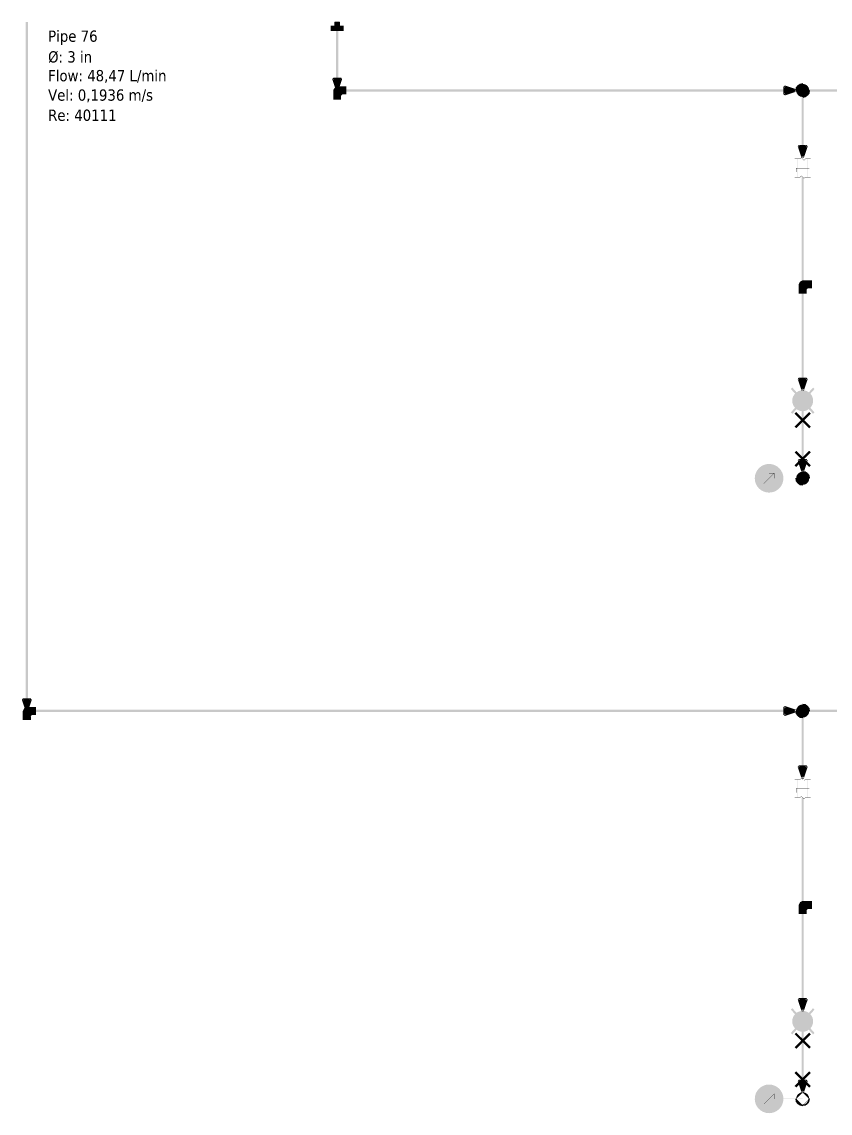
# Model space of a CAD drawing. Header units: inches. Extents: x 0.44 to 8.19, y 2.8 to 6.21.
# Drawn here: x 3.741 to 4.323, y 3.217 to 4.004 of the extents above; entities that cross this region are included whole.
import ezdxf

# ---------------------------------------------------------------- set-up
doc = ezdxf.new("R2010")
doc.units = ezdxf.units.IN
doc.header["$MEASUREMENT"] = 0
for name, color, linetype in [('PDF2_Geometry', 7, 'Continuous'), ('PDF2_Solid Fills', 7, 'Continuous'), ('PDF2_Text', 7, 'Continuous')]:
    doc.layers.add(name, color=color, linetype=linetype)
doc.styles.add('PDF Tahoma', font='tahoma.ttf')

msp = doc.modelspace()

# ---------------------------------------------------------------- hatches: boundary and pattern name
at = {"layer": 'PDF2_Solid Fills', "true_color": 0x00ff50, "transparency": 33554687}
for points in [[(3.74507, 4.0025), (3.74507, 3.51417), (3.74338, 3.51417), (3.74338, 4.00336), (3.74507, 4.00336)], [(3.74419, 3.50743), (4.29135, 3.50743), (4.29135, 3.50575), (3.74338, 3.50575), (3.74338, 3.50743)], [(4.30821, 3.50743), (4.73876, 3.50743), (4.73876, 3.50575), (4.30735, 3.50575), (4.30735, 3.50743)]]:
    msp.add_hatch(color=100, dxfattribs=at).paths.add_polyline_path(points)
at = {"layer": 'PDF2_Solid Fills', "transparency": 33554687}
h = msp.add_hatch(color=3, dxfattribs=at)
h.paths.add_polyline_path([(3.96322, 3.9969), (3.96322, 4.00065), (3.96326, 4.00076), (3.9661, 4.00076), (3.9661, 4.00065), (3.96599, 4.00065), (3.96599, 4.00347), (3.9661, 4.00353), (3.96983, 4.00353), (3.96989, 4.00347), (3.96989, 4.00065), (3.96983, 4.00065), (3.96983, 4.00076), (3.9726, 4.00076), (3.97271, 4.00065), (3.97271, 3.9969), (3.9726, 3.99685), (3.96326, 3.99685)], flags=0)
h.paths.add_polyline_path([(3.96326, 3.99701), (3.9726, 3.99701), (3.9726, 3.9969), (3.97254, 3.9969), (3.97254, 4.00065), (3.9726, 4.00065), (3.9726, 4.0006), (3.96983, 4.0006), (3.96972, 4.00065), (3.96972, 4.00347), (3.96983, 4.00347), (3.96983, 4.00336), (3.9661, 4.00336), (3.9661, 4.00347), (3.96614, 4.00347), (3.96614, 4.00065), (3.9661, 4.0006), (3.96326, 4.0006), (3.96326, 4.00065), (3.96338, 4.00065), (3.96338, 3.9969), (3.96326, 3.9969)], flags=0)
at = {"layer": 'PDF2_Solid Fills', "true_color": 0xc0c0c0, "transparency": 33554687}
for points in [[(3.96326, 3.9969), (3.96326, 4.00065), (3.9661, 4.00065), (3.9661, 4.00347), (3.96983, 4.00347), (3.96983, 4.00065), (3.9726, 4.00065), (3.9726, 3.9969)], [(3.96517, 3.94754), (3.96517, 3.95404), (3.9661, 3.95589), (3.96793, 3.95682), (3.97444, 3.95682), (3.97444, 3.95122), (3.97168, 3.95122), (3.97076, 3.95031), (3.97076, 3.94754)], [(4.30072, 3.80767), (4.30072, 3.81424), (4.30171, 3.81608), (4.30354, 3.817), (4.31006, 3.817), (4.31006, 3.81142), (4.30729, 3.81142), (4.30632, 3.81049), (4.30632, 3.80767)], [(4.30821, 3.67437, 0.414069), (4.30354, 3.67904), (4.30354, 3.67904, 0.418045), (4.29889, 3.67437), (4.29889, 3.67437, 0.414677), (4.30354, 3.66971), (4.30354, 3.66971, 0.410694)], [(3.74143, 3.50006), (3.74143, 3.50657), (3.74235, 3.50846), (3.74419, 3.50939), (3.75076, 3.50939), (3.75076, 3.50379), (3.74794, 3.50379), (3.74701, 3.50288), (3.74701, 3.50006)], [(4.30072, 3.36025), (4.30072, 3.36675), (4.30171, 3.3686), (4.30354, 3.36951), (4.31006, 3.36951), (4.31006, 3.36393), (4.30729, 3.36393), (4.30632, 3.36301), (4.30632, 3.36025)]]:
    msp.add_hatch(color=9, dxfattribs=at).paths.add_polyline_path(points)
at = {"layer": 'PDF2_Solid Fills', "transparency": 33554687}
for color, points in [(3, [(3.96881, 4.0025), (3.96881, 3.96158), (3.96712, 3.96158), (3.96712, 4.00336), (3.96881, 4.00336)]), (256, [(4.30821, 3.95404, 0.410694), (4.30354, 3.95871), (4.30354, 3.95871, 0.414676), (4.29889, 3.95404), (4.29889, 3.95404, 0.418046), (4.30354, 3.94938), (4.30354, 3.94938, 0.41407)]), (3, [(3.96793, 3.95486), (4.29135, 3.95486), (4.29135, 3.95324), (3.96712, 3.95324), (3.96712, 3.95486)]), (3, [(4.30821, 3.95486), (4.73876, 3.95486), (4.73876, 3.95324), (4.30735, 3.95324), (4.30735, 3.95486)]), (3, [(4.30436, 3.94938), (4.30436, 3.91314), (4.30274, 3.91314), (4.30274, 3.95019), (4.30436, 3.95019)]), (256, [(4.29981, 3.90457), (4.29785, 3.90457), (4.29785, 3.90474), (4.29992, 3.90474), (4.29992, 3.90457)]), (256, [(4.30171, 3.90457), (4.29975, 3.90457), (4.29975, 3.90474), (4.30176, 3.90474), (4.30176, 3.90457)]), (256, [(4.29992, 3.90462), (4.29992, 3.8915), (4.29975, 3.8915), (4.29975, 3.90474), (4.29992, 3.90474)]), (256, [(4.30268, 3.90549), (4.30171, 3.90451), (4.30154, 3.90462), (4.30263, 3.90571), (4.30274, 3.90554)]), (256, [(4.30442, 3.90364), (4.30251, 3.90554), (4.30263, 3.90571), (4.30268, 3.90565), (4.30453, 3.90375), (4.30458, 3.90369), (4.30447, 3.9036)]), (256, [(4.30544, 3.90457), (4.30447, 3.9036), (4.30436, 3.90369), (4.30539, 3.90474), (4.3055, 3.90462)]), (256, [(4.30729, 3.90457), (4.30533, 3.90457), (4.30533, 3.90474), (4.30735, 3.90474), (4.30735, 3.90457)]), (256, [(4.30718, 3.8916), (4.30718, 3.90474), (4.30735, 3.90474), (4.30735, 3.8915), (4.30718, 3.8915)]), (256, [(4.30914, 3.90457), (4.30718, 3.90457), (4.30718, 3.90474), (4.30925, 3.90474), (4.30925, 3.90457)]), (256, [(4.29889, 3.89817), (4.30826, 3.89817), (4.30826, 3.898), (4.29878, 3.898), (4.29878, 3.89817)]), (256, [(4.29899, 3.89811), (4.29899, 3.89524), (4.29878, 3.89524), (4.29878, 3.89817), (4.29899, 3.89817)]), (256, [(4.29981, 3.8915), (4.29785, 3.8915), (4.29785, 3.89165), (4.29992, 3.89165), (4.29992, 3.8915)]), (256, [(4.29981, 3.89165), (4.30176, 3.89165), (4.30176, 3.8915), (4.29975, 3.8915), (4.29975, 3.89165)]), (256, [(4.3016, 3.89165), (4.30257, 3.89258), (4.30263, 3.89264), (4.30274, 3.89253), (4.30176, 3.89154), (4.30171, 3.89144), (4.30154, 3.8916)]), (256, [(4.30268, 3.89258), (4.30453, 3.89074), (4.30458, 3.89062), (4.30447, 3.89051), (4.30442, 3.89057), (4.30257, 3.89247), (4.30251, 3.89253), (4.30263, 3.89264)]), (3, [(4.30436, 3.89062), (4.30436, 3.74533), (4.30274, 3.74533), (4.30274, 3.8915), (4.30436, 3.8915)]), (256, [(4.30442, 3.89074), (4.30539, 3.89171), (4.3055, 3.8916), (4.30544, 3.89154), (4.30453, 3.89057), (4.30447, 3.89051), (4.30436, 3.89062)]), (256, [(4.30539, 3.89165), (4.30735, 3.89165), (4.30735, 3.8915), (4.30533, 3.8915), (4.30533, 3.89165)]), (256, [(4.30914, 3.8915), (4.30718, 3.8915), (4.30718, 3.89165), (4.30925, 3.89165), (4.30925, 3.8915)]), (1, [(4.29947, 3.72157), (4.30474, 3.71631), (4.30354, 3.71517), (4.30294, 3.71571), (4.29769, 3.72097), (4.29889, 3.72217)]), (1, [(4.29829, 3.71224), (4.30354, 3.7175), (4.30474, 3.71631), (4.30414, 3.71571), (4.29947, 3.7111), (4.29889, 3.7105), (4.29769, 3.71164)]), (1, [(4.30881, 3.72038), (4.30414, 3.71571), (4.30354, 3.71517), (4.30236, 3.71631), (4.30821, 3.72217), (4.3094, 3.72097)]), (1, [(4.30761, 3.7111), (4.30294, 3.71571), (4.30236, 3.71631), (4.30354, 3.7175), (4.3094, 3.71164), (4.30821, 3.7105)]), (1, [(4.29947, 3.69363), (4.30474, 3.68836), (4.30354, 3.68718), (4.29769, 3.69303), (4.29889, 3.69417)]), (1, [(4.30881, 3.69243), (4.30354, 3.68718), (4.30236, 3.68836), (4.30761, 3.69363), (4.30821, 3.69417), (4.3094, 3.69303)]), (1, [(4.29829, 3.68431), (4.30354, 3.68956), (4.30474, 3.68836), (4.29889, 3.68251), (4.29769, 3.68371)]), (1, [(4.30761, 3.68311), (4.30236, 3.68836), (4.30354, 3.68956), (4.3094, 3.68371), (4.30821, 3.68251)]), (256, [(4.30821, 3.50657, 0.414071), (4.30354, 3.51124), (4.30354, 3.51124, 0.418046), (4.29889, 3.50657), (4.29889, 3.50657, 0.414677), (4.30354, 3.5019), (4.30354, 3.5019, 0.410694)]), (3, [(4.30436, 3.5019), (4.30436, 3.46565), (4.30274, 3.46565), (4.30274, 3.50276), (4.30436, 3.50276)]), (256, [(4.29981, 3.45708), (4.29785, 3.45708), (4.29785, 3.45725), (4.29992, 3.45725), (4.29992, 3.45708)]), (256, [(4.30171, 3.45708), (4.29975, 3.45708), (4.29975, 3.45725), (4.30176, 3.45725), (4.30176, 3.45708)]), (256, [(4.29992, 3.45719), (4.29992, 3.44401), (4.29975, 3.44401), (4.29975, 3.45725), (4.29992, 3.45725)]), (256, [(4.30268, 3.45806), (4.30176, 3.45708), (4.30171, 3.45703), (4.30154, 3.45719), (4.3016, 3.45725), (4.30257, 3.45817), (4.30263, 3.45822), (4.30274, 3.45811)]), (256, [(4.30442, 3.45617), (4.30257, 3.45806), (4.30251, 3.45811), (4.30263, 3.45822), (4.30268, 3.45817), (4.30453, 3.45628), (4.30458, 3.45622), (4.30447, 3.45611)]), (256, [(4.30544, 3.45708), (4.30447, 3.45611), (4.30436, 3.45622), (4.30442, 3.45628), (4.30533, 3.45725), (4.30539, 3.45731), (4.3055, 3.45719)]), (256, [(4.30729, 3.45708), (4.30533, 3.45708), (4.30533, 3.45725), (4.30735, 3.45725), (4.30735, 3.45708)]), (256, [(4.30718, 3.44412), (4.30718, 3.45725), (4.30735, 3.45725), (4.30735, 3.44401), (4.30718, 3.44401)]), (256, [(4.30914, 3.45708), (4.30718, 3.45708), (4.30718, 3.45725), (4.30925, 3.45725), (4.30925, 3.45708)]), (256, [(4.29889, 3.45074), (4.30826, 3.45074), (4.30826, 3.45057), (4.29878, 3.45057), (4.29878, 3.45074)]), (256, [(4.29899, 3.45063), (4.29899, 3.44775), (4.29878, 3.44775), (4.29878, 3.45074), (4.29899, 3.45074)]), (256, [(4.29981, 3.44401), (4.29785, 3.44401), (4.29785, 3.44422), (4.29992, 3.44422), (4.29992, 3.44401)]), (256, [(4.29981, 3.44422), (4.30176, 3.44422), (4.30176, 3.44401), (4.29975, 3.44401), (4.29975, 3.44422)]), (256, [(4.3016, 3.44417), (4.30257, 3.4451), (4.30263, 3.44515), (4.30274, 3.44504), (4.30171, 3.44401), (4.30154, 3.44412)]), (256, [(4.30268, 3.4451), (4.30458, 3.44319), (4.30447, 3.44308), (4.30251, 3.44504), (4.30263, 3.44515)]), (3, [(4.30436, 3.44319), (4.30436, 3.29785), (4.30274, 3.29785), (4.30274, 3.44401), (4.30436, 3.44401)]), (256, [(4.30442, 3.44325), (4.30539, 3.44422), (4.3055, 3.44412), (4.30447, 3.44308), (4.30436, 3.44319)]), (256, [(4.30539, 3.44422), (4.30735, 3.44422), (4.30735, 3.44401), (4.30533, 3.44401), (4.30533, 3.44422)]), (256, [(4.30914, 3.44401), (4.30718, 3.44401), (4.30718, 3.44422), (4.30925, 3.44422), (4.30925, 3.44401)]), (1, [(4.29947, 3.27408), (4.30414, 3.26947), (4.30474, 3.26888), (4.30354, 3.26768), (4.29769, 3.27354), (4.29889, 3.27468)]), (1, [(4.30881, 3.27294), (4.30354, 3.26768), (4.30236, 3.26888), (4.30294, 3.26947), (4.30761, 3.27408), (4.30821, 3.27468), (4.3094, 3.27354)]), (1, [(4.29829, 3.26481), (4.30294, 3.26947), (4.30354, 3.27001), (4.30474, 3.26888), (4.29889, 3.26303), (4.29769, 3.26421)]), (1, [(4.30761, 3.26361), (4.30236, 3.26888), (4.30354, 3.27001), (4.30414, 3.26947), (4.3094, 3.26421), (4.30821, 3.26303)]), (1, [(4.29947, 3.24615), (4.30474, 3.24089), (4.30354, 3.23969), (4.29769, 3.24556), (4.29889, 3.24675)]), (1, [(4.30881, 3.24496), (4.30354, 3.23969), (4.30236, 3.24089), (4.30821, 3.24675), (4.3094, 3.24556)]), (1, [(4.29829, 3.23682), (4.30354, 3.24208), (4.30474, 3.24089), (4.29947, 3.23562), (4.29889, 3.23508), (4.29769, 3.23622)]), (1, [(4.30761, 3.23562), (4.30236, 3.24089), (4.30354, 3.24208), (4.3094, 3.23622), (4.30821, 3.23508)])]:
    msp.add_hatch(color=color, dxfattribs=at).paths.add_polyline_path(points)
h = msp.add_hatch(color=256, dxfattribs=at)
h.paths.add_polyline_path([(3.97151, 3.96218), (3.96875, 3.95378), (3.96718, 3.95378), (3.96436, 3.96218), (3.96517, 3.96326), (3.97076, 3.96326)], flags=0)
h.paths.add_polyline_path([(3.97076, 3.96158), (3.96517, 3.96158), (3.96517, 3.96246), (3.96593, 3.96267), (3.96875, 3.95432), (3.96793, 3.95404), (3.96718, 3.95432), (3.96994, 3.96267), (3.97076, 3.96246)], flags=0)
h = msp.add_hatch(color=256, dxfattribs=at)
h.paths.add_polyline_path([(4.30811, 3.95404, 0.419457), (4.30354, 3.95861)], flags=0)
h.paths.add_polyline_path([(4.30354, 3.95861, 0.418964), (4.29899, 3.95404)], flags=0)
h.paths.add_polyline_path([(4.29899, 3.95404, 0.418473), (4.30354, 3.94949)], flags=0)
h.paths.add_polyline_path([(4.30354, 3.94949, 0.418964), (4.30811, 3.95404)], flags=0)
h.paths.add_polyline_path([(4.29878, 3.95404, 0.408897), (4.30354, 3.94928)], flags=0)
h.paths.add_polyline_path([(4.30826, 3.95404, 0.414684), (4.30354, 3.95876)], flags=0)
h = msp.add_hatch(color=3, dxfattribs=at)
h.paths.add_polyline_path([(3.96506, 3.94754), (3.96506, 3.9541), (3.96604, 3.95594), (3.96604, 3.956), (3.96793, 3.95692), (3.9745, 3.95692), (3.97456, 3.95687), (3.97456, 3.95122), (3.9745, 3.95117), (3.97168, 3.95117), (3.97168, 3.95122), (3.97174, 3.95117), (3.97081, 3.95025), (3.97076, 3.95031), (3.97081, 3.95031), (3.97081, 3.94754), (3.97076, 3.94743), (3.96517, 3.94743)], flags=0)
h.paths.add_polyline_path([(3.96517, 3.9476), (3.97076, 3.9476), (3.97076, 3.94754), (3.97065, 3.94754), (3.97065, 3.95031), (3.97168, 3.95133), (3.97444, 3.95133), (3.97444, 3.95122), (3.97439, 3.95122), (3.97439, 3.95682), (3.97444, 3.95682), (3.97444, 3.95676), (3.96793, 3.95676), (3.96793, 3.95682), (3.96799, 3.95676), (3.9661, 3.95583), (3.9661, 3.95589), (3.96614, 3.95589), (3.96522, 3.954), (3.96517, 3.95404), (3.96522, 3.95404), (3.96522, 3.94754), (3.96517, 3.94754)], flags=0)
h = msp.add_hatch(color=256, dxfattribs=at)
h.paths.add_polyline_path([(4.29075, 3.95763), (4.29915, 3.95481), (4.29915, 3.95324), (4.29075, 3.95047), (4.28965, 3.95122), (4.28965, 3.95682)], flags=0)
h.paths.add_polyline_path([(4.29135, 3.95682), (4.29135, 3.95122), (4.29047, 3.95122), (4.29021, 3.95204), (4.29861, 3.95481), (4.29889, 3.95404), (4.29861, 3.95324), (4.29021, 3.95606), (4.29047, 3.95682)], flags=0)
h = msp.add_hatch(color=256, dxfattribs=at)
h.paths.add_polyline_path([(4.30713, 3.91368), (4.30431, 3.90533), (4.30274, 3.90533), (4.29997, 3.91368), (4.30072, 3.91476), (4.30632, 3.91476)], flags=0)
h.paths.add_polyline_path([(4.30632, 3.91314), (4.30072, 3.91314), (4.30072, 3.91396), (4.30154, 3.91422), (4.30431, 3.90582), (4.30354, 3.90554), (4.30274, 3.90582), (4.30556, 3.91422), (4.30632, 3.91396)], flags=0)
h = msp.add_hatch(color=3, dxfattribs=at)
h.paths.add_polyline_path([(4.30067, 3.80767), (4.30067, 3.81424), (4.3016, 3.81614), (4.30165, 3.81614), (4.3035, 3.81706), (4.30354, 3.81711), (4.31006, 3.81711), (4.31017, 3.817), (4.31017, 3.81142), (4.31006, 3.81136), (4.30729, 3.81136), (4.30729, 3.81142), (4.30735, 3.81136), (4.30642, 3.81044), (4.30637, 3.81049), (4.30642, 3.81049), (4.30642, 3.80767), (4.30637, 3.80761), (4.30072, 3.80761)], flags=0)
h.paths.add_polyline_path([(4.30072, 3.80778), (4.30632, 3.80778), (4.30632, 3.80767), (4.30626, 3.80767), (4.30626, 3.81054), (4.30724, 3.81147), (4.30729, 3.81153), (4.31006, 3.81153), (4.31006, 3.81142), (4.31, 3.81142), (4.31, 3.817), (4.31006, 3.817), (4.31006, 3.81694), (4.30354, 3.81694), (4.30354, 3.817), (4.3036, 3.81694), (4.30171, 3.81597), (4.30171, 3.81608), (4.30176, 3.81603), (4.30083, 3.81418), (4.30072, 3.81424), (4.30083, 3.81424), (4.30083, 3.80767), (4.30072, 3.80767)], flags=0)
h = msp.add_hatch(color=256, dxfattribs=at)
h.paths.add_polyline_path([(4.30713, 3.74588), (4.30431, 3.73753), (4.30274, 3.73753), (4.29997, 3.74588), (4.30072, 3.74701), (4.30632, 3.74701)], flags=0)
h.paths.add_polyline_path([(4.30632, 3.74533), (4.30072, 3.74533), (4.30072, 3.74615), (4.30154, 3.74642), (4.30431, 3.73801), (4.30354, 3.73779), (4.30274, 3.73801), (4.30556, 3.74642), (4.30632, 3.74615)], flags=0)
h = msp.add_hatch(color=256, dxfattribs=at)
h.paths.add_polyline_path([(4.31104, 3.73969), (4.31201, 3.73876), (4.31201, 3.73867), (4.29617, 3.72092), (4.296, 3.72092), (4.29508, 3.72185), (4.29508, 3.722), (4.31093, 3.73969)], flags=0)
h.paths.add_polyline_path([(4.31104, 3.73958), (4.29519, 3.72185), (4.29514, 3.7219), (4.29519, 3.72194), (4.29611, 3.72103), (4.29606, 3.72097), (4.296, 3.72103), (4.31185, 3.73876), (4.3119, 3.73872), (4.31185, 3.73867), (4.31093, 3.73958), (4.31099, 3.73964)], flags=0)
h = msp.add_hatch(color=256, dxfattribs=at)
h.paths.add_polyline_path([(4.29519, 3.73876), (4.31104, 3.72103), (4.31099, 3.72097), (4.31093, 3.72103), (4.31185, 3.722), (4.31196, 3.7219), (4.31185, 3.72185), (4.296, 3.73958), (4.29606, 3.73964), (4.29617, 3.73958), (4.29519, 3.73867), (4.29514, 3.73872)], flags=0)
h.paths.add_polyline_path([(4.29508, 3.73876), (4.296, 3.73969), (4.29617, 3.73969), (4.31201, 3.72194), (4.31201, 3.72185), (4.31104, 3.72092), (4.31093, 3.72092), (4.29508, 3.73867)], flags=0)
at = {"layer": 'PDF2_Solid Fills', "true_color": 0x404040, "transparency": 33554687}
for points in [[(4.31099, 3.73964), (4.31196, 3.73872), (4.29606, 3.72097), (4.29514, 3.7219)], [(4.29514, 3.73872), (4.31099, 3.72097), (4.31196, 3.7219), (4.29606, 3.73964)], [(4.31099, 3.29215), (4.31196, 3.29124), (4.29606, 3.27354), (4.29514, 3.27447)], [(4.29514, 3.29124), (4.31099, 3.27354), (4.31196, 3.27447), (4.29606, 3.29215)]]:
    msp.add_hatch(color=250, dxfattribs=at).paths.add_polyline_path(points)
at = {"layer": 'PDF2_Solid Fills', "transparency": 33554687}
h = msp.add_hatch(color=256, dxfattribs=at)
h.paths.add_polyline_path([(4.31093, 3.73031, 0.413455), (4.30354, 3.73768)], flags=0)
h.paths.add_polyline_path([(4.30354, 3.73768, 0.413836), (4.29617, 3.73031)], flags=0)
h.paths.add_polyline_path([(4.29617, 3.73031, 0.413836), (4.30354, 3.72293)], flags=0)
h.paths.add_polyline_path([(4.30354, 3.72293, 0.413456), (4.31093, 3.73031)], flags=0)
h.paths.add_polyline_path([(4.30354, 3.72276, 0.410217), (4.31108, 3.73031)], flags=0)
h.paths.add_polyline_path([(4.296, 3.73031, 0.412305), (4.30354, 3.72276)], flags=0)
h.paths.add_polyline_path([(4.30354, 3.73785, 0.415065), (4.296, 3.73031)], flags=0)
h.paths.add_polyline_path([(4.31108, 3.73031, 0.412981), (4.30354, 3.73785)], flags=0)
at = {"layer": 'PDF2_Solid Fills', "true_color": 0xe6e6e6, "transparency": 33554687}
for points in [[(4.31099, 3.73031, 0.414419), (4.30354, 3.73779), (4.30354, 3.73779, 0.412581), (4.29606, 3.73031), (4.29606, 3.73031, 0.414114), (4.30354, 3.72287), (4.30354, 3.72287, 0.415968)], [(4.31099, 3.28282, 0.414419), (4.30354, 3.29031), (4.30354, 3.29031, 0.412581), (4.29606, 3.28282), (4.29606, 3.28282, 0.411317), (4.30354, 3.27539), (4.30354, 3.27539, 0.41317)]]:
    msp.add_hatch(color=254, dxfattribs=at).paths.add_polyline_path(points)
at = {"layer": 'PDF2_Solid Fills', "true_color": 0x808080, "transparency": 33554687}
for points in [[(4.30436, 3.72287), (4.30436, 3.67822), (4.30274, 3.67822), (4.30274, 3.72368), (4.30436, 3.72368)], [(4.2831, 3.67806), (4.27556, 3.67051), (4.27544, 3.67063), (4.28304, 3.67822), (4.28315, 3.67811)], [(4.28304, 3.678), (4.27924, 3.678), (4.27924, 3.67817), (4.2831, 3.67817), (4.2831, 3.678)], [(4.28293, 3.67437), (4.28293, 3.67817), (4.2831, 3.67817), (4.2831, 3.67432), (4.28293, 3.67432)], [(4.30354, 3.67432), (4.28851, 3.67432), (4.28851, 3.67447), (4.3036, 3.67447), (4.3036, 3.67432)], [(4.30436, 3.27539), (4.30436, 3.23074), (4.30274, 3.23074), (4.30274, 3.27621), (4.30436, 3.27621)], [(4.2831, 3.23058), (4.27561, 3.22314), (4.27556, 3.22308), (4.27544, 3.22319), (4.2755, 3.22325), (4.28299, 3.23068), (4.28304, 3.23074), (4.28315, 3.23063)], [(4.28304, 3.23058), (4.27924, 3.23058), (4.27924, 3.23074), (4.2831, 3.23074), (4.2831, 3.23058)], [(4.28293, 3.22689), (4.28293, 3.23074), (4.2831, 3.23074), (4.2831, 3.22683), (4.28293, 3.22683)], [(4.30354, 3.22683), (4.28851, 3.22683), (4.28851, 3.227), (4.3036, 3.227), (4.3036, 3.22683)]]:
    msp.add_hatch(color=8, dxfattribs=at).paths.add_polyline_path(points)
h = msp.add_hatch(color=8, dxfattribs=at)
h.paths.add_polyline_path([(4.2895, 3.67437, 0.415074), (4.27929, 3.68457)], flags=0)
h.paths.add_polyline_path([(4.27929, 3.68457, 0.415982), (4.26915, 3.67437)], flags=0)
h.paths.add_polyline_path([(4.26915, 3.67437, 0.417345), (4.27929, 3.66422)], flags=0)
h.paths.add_polyline_path([(4.27929, 3.66422, 0.416426), (4.2895, 3.67437)], flags=0)
h.paths.add_polyline_path([(4.27929, 3.66406, 0.413527), (4.28965, 3.67437)], flags=0)
h.paths.add_polyline_path([(4.26899, 3.67437, 0.414149), (4.27929, 3.66406)], flags=0)
h.paths.add_polyline_path([(4.27929, 3.68474, 0.413305), (4.26899, 3.67437)], flags=0)
h.paths.add_polyline_path([(4.28965, 3.67437, 0.412692), (4.27929, 3.68474)], flags=0)
at = {"layer": 'PDF2_Solid Fills', "true_color": 0xffffff, "transparency": 33554687}
for points in [[(4.28956, 3.67437, 0.416887), (4.27929, 3.68462), (4.27929, 3.68462, 0.414637), (4.26904, 3.67437), (4.26904, 3.67437, 0.412827), (4.27929, 3.66411), (4.27929, 3.66411, 0.41508)], [(4.28956, 3.22689, 0.416887), (4.27929, 3.23714), (4.27929, 3.23714, 0.414637), (4.26904, 3.22689), (4.26904, 3.22689, 0.412604), (4.27929, 3.21664), (4.27929, 3.21664, 0.414858)]]:
    msp.add_hatch(color=7, dxfattribs=at).paths.add_polyline_path(points)
at = {"layer": 'PDF2_Solid Fills', "true_color": 0x808080, "transparency": 33554687}
h = msp.add_hatch(color=8, dxfattribs=at)
h.paths.add_polyline_path([(4.30713, 3.68718), (4.30431, 3.67876), (4.30274, 3.67876), (4.29997, 3.68718), (4.30072, 3.68826), (4.30632, 3.68826)], flags=0)
h.paths.add_polyline_path([(4.30632, 3.68658), (4.30072, 3.68658), (4.30072, 3.68744), (4.30154, 3.68772), (4.30431, 3.67931), (4.30354, 3.67904), (4.30274, 3.67931), (4.30556, 3.68772), (4.30632, 3.68744)], flags=0)
h = msp.add_hatch(color=8, dxfattribs=at)
h.paths.add_polyline_path([(4.30811, 3.67437, 0.418964), (4.30354, 3.67893)], flags=0)
h.paths.add_polyline_path([(4.30354, 3.67893, 0.418473), (4.29899, 3.67437)], flags=0)
h.paths.add_polyline_path([(4.29899, 3.67437, 0.419591), (4.30354, 3.66982)], flags=0)
h.paths.add_polyline_path([(4.30354, 3.66982, 0.42008), (4.30811, 3.67437)], flags=0)
h.paths.add_polyline_path([(4.30354, 3.66965, 0.414685), (4.30826, 3.67437)], flags=0)
h.paths.add_polyline_path([(4.30354, 3.67914, 0.408896), (4.29878, 3.67437)], flags=0)
at = {"layer": 'PDF2_Solid Fills', "transparency": 33554687}
h = msp.add_hatch(color=256, dxfattribs=at)
h.paths.add_polyline_path([(3.74778, 3.51471), (3.74501, 3.50629), (3.74343, 3.50629), (3.74061, 3.51471), (3.74143, 3.51579), (3.74701, 3.51579)], flags=0)
h.paths.add_polyline_path([(3.74701, 3.51417), (3.74143, 3.51417), (3.74143, 3.51497), (3.74219, 3.51525), (3.74501, 3.50683), (3.74419, 3.50657), (3.74343, 3.50683), (3.74621, 3.51525), (3.74701, 3.51497)], flags=0)
h = msp.add_hatch(color=256, dxfattribs=at)
h.paths.add_polyline_path([(4.29075, 3.51014), (4.29915, 3.50738), (4.29915, 3.50581), (4.29075, 3.50299), (4.28965, 3.50379), (4.28965, 3.50939)], flags=0)
h.paths.add_polyline_path([(4.29135, 3.50939), (4.29135, 3.50379), (4.29047, 3.50379), (4.29021, 3.50456), (4.29861, 3.50738), (4.29889, 3.50657), (4.29861, 3.50581), (4.29021, 3.50857), (4.29047, 3.50939)], flags=0)
h = msp.add_hatch(color=256, dxfattribs=at)
h.paths.add_polyline_path([(4.30811, 3.50657, 0.416428), (4.30354, 3.51118)], flags=0)
h.paths.add_polyline_path([(4.30354, 3.51118, 0.415925), (4.29899, 3.50657)], flags=0)
h.paths.add_polyline_path([(4.29899, 3.50657, 0.419591), (4.30354, 3.50201)], flags=0)
h.paths.add_polyline_path([(4.30354, 3.50201, 0.42008), (4.30811, 3.50657)], flags=0)
h.paths.add_polyline_path([(4.30354, 3.50185, 0.414684), (4.30826, 3.50657)], flags=0)
h.paths.add_polyline_path([(4.30354, 3.51133, 0.408897), (4.29878, 3.50657)], flags=0)
at = {"layer": 'PDF2_Solid Fills', "true_color": 0x00ff50, "transparency": 33554687}
h = msp.add_hatch(color=100, dxfattribs=at)
h.paths.add_polyline_path([(3.74132, 3.50006), (3.74132, 3.50657), (3.74137, 3.50662), (3.74229, 3.50846), (3.74229, 3.50851), (3.74419, 3.50944), (3.75076, 3.50944), (3.75082, 3.50939), (3.75082, 3.50379), (3.75076, 3.50369), (3.74794, 3.50369), (3.74794, 3.50379), (3.74799, 3.50375), (3.74707, 3.50282), (3.74701, 3.50288), (3.74712, 3.50288), (3.74712, 3.50006), (3.74701, 3.5), (3.74143, 3.5)], flags=0)
h.paths.add_polyline_path([(3.74143, 3.50017), (3.74701, 3.50017), (3.74701, 3.50006), (3.7469, 3.50006), (3.7469, 3.50288), (3.74789, 3.50385), (3.75076, 3.50385), (3.75076, 3.50379), (3.75065, 3.50379), (3.75065, 3.50939), (3.75076, 3.50939), (3.75076, 3.50928), (3.74419, 3.50928), (3.74419, 3.50939), (3.74425, 3.50928), (3.7424, 3.50836), (3.74235, 3.50846), (3.7424, 3.5084), (3.74149, 3.50657), (3.74143, 3.50657), (3.74149, 3.50657), (3.74149, 3.50006), (3.74143, 3.50006)], flags=0)
at = {"layer": 'PDF2_Solid Fills', "transparency": 33554687}
h = msp.add_hatch(color=256, dxfattribs=at)
h.paths.add_polyline_path([(4.30713, 3.46625), (4.30431, 3.45785), (4.30274, 3.45785), (4.29997, 3.46625), (4.30072, 3.46733), (4.30632, 3.46733)], flags=0)
h.paths.add_polyline_path([(4.30632, 3.46565), (4.30072, 3.46565), (4.30072, 3.46647), (4.30154, 3.46674), (4.30431, 3.45839), (4.30354, 3.45811), (4.30274, 3.45839), (4.30556, 3.46674), (4.30632, 3.46647)], flags=0)
h = msp.add_hatch(color=3, dxfattribs=at)
h.paths.add_polyline_path([(4.30067, 3.36025), (4.30067, 3.36681), (4.3016, 3.36865), (4.30165, 3.36871), (4.3035, 3.36963), (4.31006, 3.36963), (4.31017, 3.36957), (4.31017, 3.36393), (4.31006, 3.36388), (4.30729, 3.36388), (4.30729, 3.36393), (4.30735, 3.36388), (4.30642, 3.36296), (4.30637, 3.36301), (4.30642, 3.36301), (4.30642, 3.36025), (4.30637, 3.36014), (4.30072, 3.36014)], flags=0)
h.paths.add_polyline_path([(4.30072, 3.36029), (4.30632, 3.36029), (4.30632, 3.36025), (4.30626, 3.36025), (4.30626, 3.36307), (4.30724, 3.36399), (4.30729, 3.36404), (4.31006, 3.36404), (4.31006, 3.36393), (4.31, 3.36393), (4.31, 3.36951), (4.31006, 3.36951), (4.31006, 3.36947), (4.30354, 3.36947), (4.30354, 3.36951), (4.3036, 3.36947), (4.30171, 3.36854), (4.30171, 3.3686), (4.30176, 3.3686), (4.30083, 3.36669), (4.30072, 3.36675), (4.30083, 3.36675), (4.30083, 3.36025), (4.30072, 3.36025)], flags=0)
h = msp.add_hatch(color=256, dxfattribs=at)
h.paths.add_polyline_path([(4.30713, 3.29844), (4.30431, 3.29004), (4.30274, 3.29004), (4.29997, 3.29844), (4.30072, 3.29953), (4.30632, 3.29953)], flags=0)
h.paths.add_polyline_path([(4.30632, 3.29785), (4.30072, 3.29785), (4.30072, 3.29872), (4.30154, 3.29893), (4.30431, 3.29058), (4.30354, 3.29031), (4.30274, 3.29058), (4.30556, 3.29893), (4.30632, 3.29872)], flags=0)
h = msp.add_hatch(color=256, dxfattribs=at)
h.paths.add_polyline_path([(4.31104, 3.29221), (4.31201, 3.29129), (4.31201, 3.29118), (4.29617, 3.27349), (4.296, 3.27349), (4.29508, 3.27442), (4.29508, 3.27453), (4.31093, 3.29221)], flags=0)
h.paths.add_polyline_path([(4.31104, 3.2921), (4.29519, 3.27442), (4.29514, 3.27447), (4.29519, 3.27453), (4.29611, 3.2736), (4.29606, 3.27354), (4.296, 3.2736), (4.31185, 3.29129), (4.3119, 3.29124), (4.31185, 3.29118), (4.31093, 3.2921), (4.31099, 3.29215)], flags=0)
h = msp.add_hatch(color=256, dxfattribs=at)
h.paths.add_polyline_path([(4.29519, 3.29129), (4.31104, 3.2736), (4.31099, 3.27354), (4.31093, 3.2736), (4.31185, 3.27453), (4.31196, 3.27447), (4.31185, 3.27442), (4.296, 3.2921), (4.29606, 3.29215), (4.29617, 3.2921), (4.29519, 3.29118), (4.29514, 3.29124)], flags=0)
h.paths.add_polyline_path([(4.29508, 3.29129), (4.296, 3.29221), (4.29617, 3.29221), (4.31201, 3.27453), (4.31201, 3.27442), (4.31104, 3.27344), (4.31093, 3.27344), (4.29508, 3.29118)], flags=0)
h = msp.add_hatch(color=256, dxfattribs=at)
h.paths.add_polyline_path([(4.31093, 3.28282, 0.415898), (4.30354, 3.29021)], flags=0)
h.paths.add_polyline_path([(4.30354, 3.29021, 0.416277), (4.29617, 3.28282)], flags=0)
h.paths.add_polyline_path([(4.29617, 3.28282, 0.413836), (4.30354, 3.27544)], flags=0)
h.paths.add_polyline_path([(4.30354, 3.27544, 0.413456), (4.31093, 3.28282)], flags=0)
h.paths.add_polyline_path([(4.30354, 3.27528, 0.410217), (4.31108, 3.28282)], flags=0)
h.paths.add_polyline_path([(4.296, 3.28282, 0.412305), (4.30354, 3.27528)], flags=0)
h.paths.add_polyline_path([(4.30354, 3.29036, 0.415064), (4.296, 3.28282)], flags=0)
h.paths.add_polyline_path([(4.31108, 3.28282, 0.412981), (4.30354, 3.29036)], flags=0)
at = {"layer": 'PDF2_Solid Fills', "true_color": 0x808080, "transparency": 33554687}
h = msp.add_hatch(color=8, dxfattribs=at)
h.paths.add_polyline_path([(4.2895, 3.22689, 0.415073), (4.27929, 3.23708)], flags=0)
h.paths.add_polyline_path([(4.27929, 3.23708, 0.415981), (4.26915, 3.22689)], flags=0)
h.paths.add_polyline_path([(4.26915, 3.22689, 0.414795), (4.27929, 3.21674)], flags=0)
h.paths.add_polyline_path([(4.27929, 3.21674, 0.413879), (4.2895, 3.22689)], flags=0)
h.paths.add_polyline_path([(4.27929, 3.21658, 0.413797), (4.28965, 3.22689)], flags=0)
h.paths.add_polyline_path([(4.26899, 3.22689, 0.414422), (4.27929, 3.21658)], flags=0)
h.paths.add_polyline_path([(4.27929, 3.23725, 0.413305), (4.26899, 3.22689)], flags=0)
h.paths.add_polyline_path([(4.28965, 3.22689, 0.412692), (4.27929, 3.23725)], flags=0)
h = msp.add_hatch(color=8, dxfattribs=at)
h.paths.add_polyline_path([(4.30713, 3.23969), (4.30431, 3.23133), (4.30274, 3.23133), (4.29997, 3.23969), (4.30072, 3.24078), (4.30632, 3.24078)], flags=0)
h.paths.add_polyline_path([(4.30632, 3.23915), (4.30072, 3.23915), (4.30072, 3.23996), (4.30154, 3.24024), (4.30431, 3.23182), (4.30354, 3.23156), (4.30274, 3.23182), (4.30556, 3.24024), (4.30632, 3.23996)], flags=0)
h = msp.add_hatch(color=8, dxfattribs=at)
h.paths.add_polyline_path([(4.30811, 3.22689, 0.417532), (4.30354, 3.2315)], flags=0)
h.paths.add_polyline_path([(4.30354, 3.2315, 0.417031), (4.29899, 3.22689)], flags=0)
h.paths.add_polyline_path([(4.29899, 3.22689, 0.415024), (4.30354, 3.22233)], flags=0)
h.paths.add_polyline_path([(4.30354, 3.22233, 0.415519), (4.30811, 3.22689)], flags=0)
h.paths.add_polyline_path([(4.30354, 3.22217, 0.414685), (4.30826, 3.22689)], flags=0)
h.paths.add_polyline_path([(4.30354, 3.23167, 0.412681), (4.29878, 3.22689)], flags=0)
h.paths.add_polyline_path([(4.30826, 3.22689, 0.415551), (4.30354, 3.23167)], flags=0)
at = {"layer": 'PDF2_Solid Fills', "true_color": 0xc0c0c0, "transparency": 33554687}
h = msp.add_hatch(color=9, dxfattribs=at)
h.paths.add_polyline_path([(4.30821, 3.22689, 0.414069), (4.30354, 3.23156)], flags=0)
h.paths.add_polyline_path([(4.30354, 3.23156, 0.418045), (4.29889, 3.22689)], flags=0)
h.paths.add_polyline_path([(4.29889, 3.22689, 0.417141), (4.30354, 3.22228)], flags=0)

# ---------------------------------------------------------------- linework, layer by layer
at = {"layer": 'PDF2_Geometry', "lineweight": 35, "transparency": 33554687}
for points in [[(4.29878, 3.95404), (4.29878, 3.95665), (4.30094, 3.95876), (4.30354, 3.95876)], [(4.30826, 3.95404), (4.30826, 3.95144), (4.30615, 3.94928), (4.30354, 3.94928)], [(4.30354, 3.67914), (4.30615, 3.67914), (4.30826, 3.67697), (4.30826, 3.67437)], [(4.30354, 3.66965), (4.30094, 3.66965), (4.29878, 3.67176), (4.29878, 3.67437)], [(4.30354, 3.51133), (4.30615, 3.51133), (4.30826, 3.50917), (4.30826, 3.50657)], [(4.30354, 3.50185), (4.30094, 3.50185), (4.29878, 3.50396), (4.29878, 3.50657)], [(4.30354, 3.22217), (4.30094, 3.22217), (4.29878, 3.22428), (4.29878, 3.22689)], [(4.30354, 3.22228), (4.3061, 3.22228), (4.30821, 3.22433), (4.30821, 3.22689)]]:
    msp.add_open_spline(points, degree=3, dxfattribs=at)
at = {"layer": 'PDF2_Solid Fills', "transparency": 33554687}
for points in [[(3.97076, 3.96246), (3.96793, 3.95404), (3.96517, 3.96246)], [(4.29047, 3.95682), (4.29889, 3.95404), (4.29047, 3.95122)], [(4.30632, 3.91396), (4.30354, 3.90554), (4.30072, 3.91396)], [(4.30632, 3.74615), (4.30354, 3.73779), (4.30072, 3.74615)], [(3.74701, 3.51497), (3.74419, 3.50657), (3.74143, 3.51497)], [(4.29047, 3.50939), (4.29889, 3.50657), (4.29047, 3.50379)], [(4.30632, 3.46647), (4.30354, 3.45811), (4.30072, 3.46647)], [(4.30632, 3.29872), (4.30354, 3.29031), (4.30072, 3.29872)]]:
    msp.add_solid(points, dxfattribs=at)
at = {"layer": 'PDF2_Solid Fills', "color": 9, "true_color": 0xc0c0c0, "transparency": 33554687}
for points in [[(4.30632, 3.68744), (4.30354, 3.67904), (4.30072, 3.68744)], [(4.30632, 3.23996), (4.30354, 3.23156), (4.30072, 3.23996)]]:
    msp.add_solid(points, dxfattribs=at)

# ---------------------------------------------------------------- texts
at = {"layer": 'PDF2_Text', "transparency": 33554687, "attachment_point": 4, "style": 'PDF Tahoma'}
for s, insert, char_height in [('Pipe 76', (3.75954, 3.99204), 0.008133), ('Ø: 3 in', (3.75954, 3.97806), 0.008133), ('Flow: 48,47 L/min', (3.75954, 3.96407), 0.0081332), ('Vel: 0,1936 m/s', (3.75954, 3.95009), 0.0081332), ('Re: 40111', (3.75954, 3.93611), 0.008133)]:
    msp.add_mtext(s, dxfattribs=dict(at, insert=insert, char_height=char_height))

doc.saveas('drawing.dxf')
